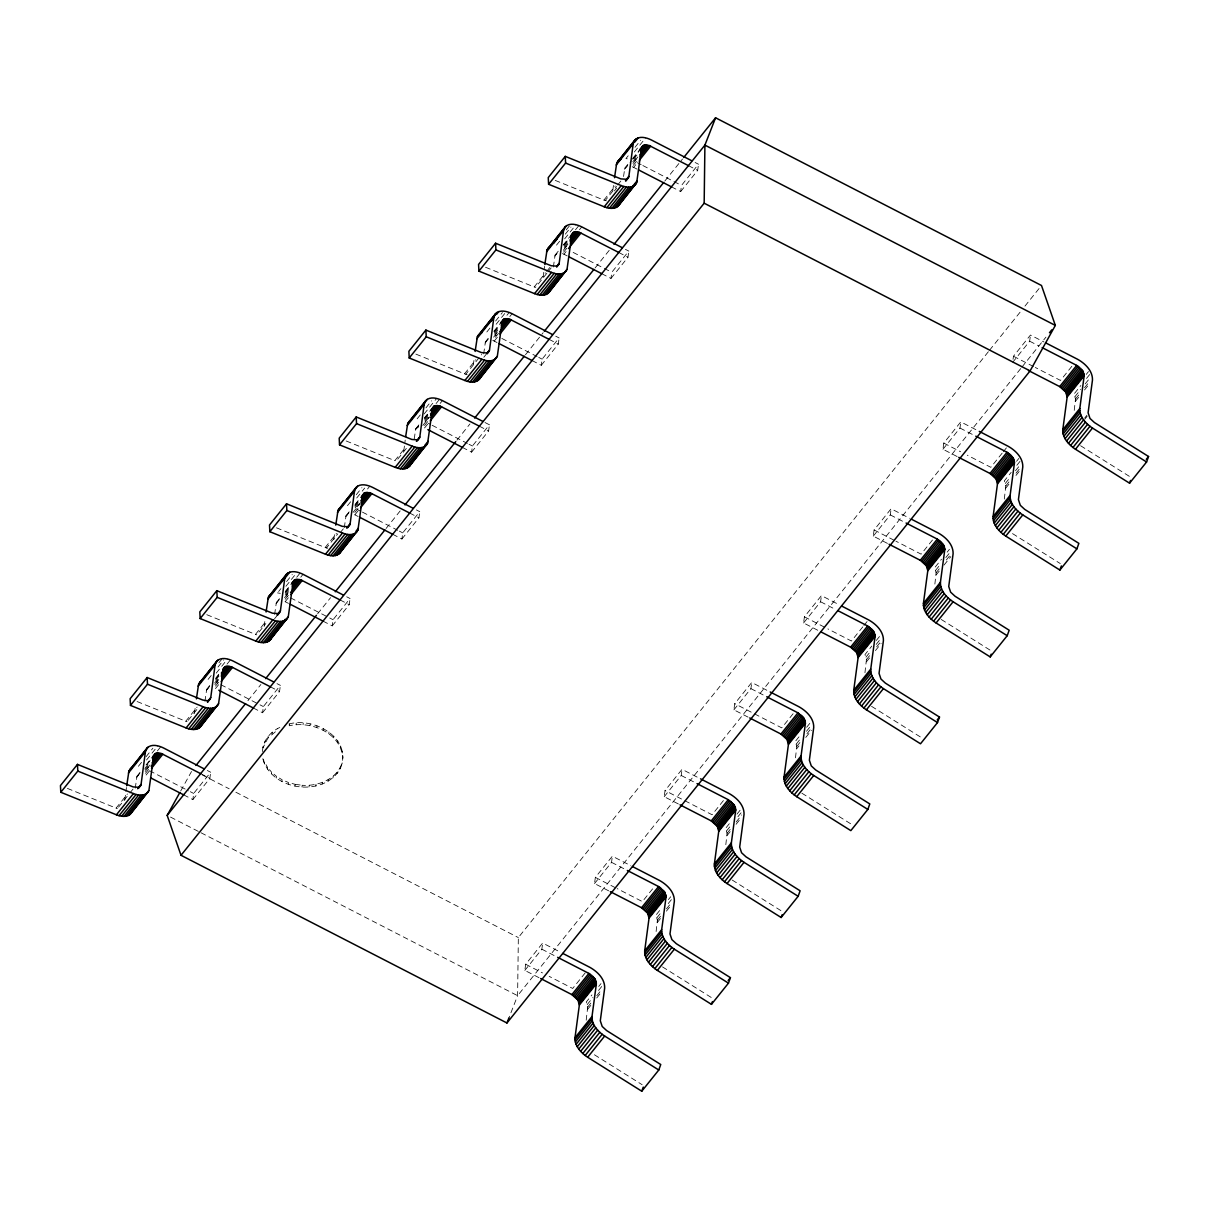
<?xml version="1.0" encoding="UTF-8"?>
<svg xmlns="http://www.w3.org/2000/svg" width="1209" height="1209" viewBox="0 0 1209 1209"><rect width="100%" height="100%" fill="white"/><g stroke="black" fill="none" stroke-linecap="round" stroke-linejoin="round"><path stroke-width="0.75" stroke-dasharray="5 3.75" d="M988.357 351.728L518.344 937.579L517.603 995.672L508.944 1017.872M586.199 1020.2L587.695 1007.037L586.259 1002.004L591.926 994.931M656.124 931.519L657.379 920.17L655.943 915.137L661.61 908.08M725.823 844.668L727.062 833.318L725.627 828.286L731.294 821.213M795.507 757.801L796.746 746.452L795.31 741.419L800.978 734.362M864.949 672.763L866.43 659.6L864.994 654.568L871.795 646.09M934.874 584.083L936.114 572.734L934.678 567.716L941.494 559.223M1004.316 499.045L1005.812 485.882L1004.362 480.85L1011.177 472.371M1074.242 410.365L1075.496 399.015L1074.06 393.998L1080.861 385.505M262.489 751.575C262.761 740.8 270.529 731.445 280.171 727.304M262.791 758.723C271.526 790.837 323.377 797.713 340.137 768.939C353.935 737.43 310.985 714.338 284.674 725.46M124.769 800.252L126.461 787.527M135.257 788.162L136.98 776.269L140.304 774.077M194.453 713.386L195.178 707.93M204.941 701.311L206.663 689.402L209.988 687.226M183.632 794.842L192.866 799.587L193.682 793.436L210.683 772.234L207.328 770.511M192.866 799.587L209.867 778.384L210.683 772.234M264.136 626.534L265.119 619.265M274.624 614.444L276.347 602.55L279.672 600.359M253.316 707.99L262.549 712.736L263.366 706.585L280.382 685.382L277.012 683.644M263.199 746.21L262.973 747.918L267.914 738.079L277.042 730.387L277.269 728.664M264.877 742.81L265.103 741.087M264.514 764.088L263.018 757.015M267.914 738.079L268.156 736.372M267.385 769.181L267.627 767.473L264.741 762.38M272.025 733.893L272.252 732.186M262.549 712.736L279.551 691.533L280.382 685.382M271.345 773.881L271.572 772.173L267.627 767.473M276.241 778.037L276.468 776.329L271.572 772.173M289.465 724.055L289.238 725.763C311.348 720.64 341.603 733.153 342.736 758.451L342.963 756.743M281.924 781.513L282.15 779.805L276.468 776.329M296.039 724.78L296.265 723.073M288.241 784.218L288.467 782.51L282.15 779.805M294.996 786.062L295.223 784.354L288.467 782.51M303.036 724.765L303.263 723.058M333.835 539.667L334.561 534.212M301.978 786.983L302.205 785.276C318.345 786.454 337.583 778.974 342.268 762.108L342.041 763.816M310.018 725.687L310.245 723.979M316.758 727.531L316.985 725.823M308.975 786.953L309.202 785.245M344.308 527.592L346.031 515.684L349.356 513.508M323.015 621.124L332.233 625.869L333.049 619.718L350.066 598.515L346.696 596.793M315.776 785.986L316.002 784.278M323.075 730.221L323.302 728.513M322.168 784.112L322.395 782.404M328.772 733.712L328.999 731.989M332.233 625.869L349.235 604.666L350.066 598.515M333.669 737.853L333.896 736.145M327.956 781.362L328.183 779.654M337.613 742.553L337.84 740.845M332.989 777.855L333.216 776.148M340.5 747.661L340.726 745.953M337.084 773.669L337.311 771.962M340.137 768.939L340.364 767.231M342.223 753.011L342.449 751.303M403.761 450.987L405.211 440.091M414.234 438.912L415.715 428.832L419.039 426.641M392.698 534.272L401.917 539.018L402.733 532.867L419.75 511.664L416.395 509.926M401.917 539.018L418.934 517.815L419.75 511.664M473.444 364.136L473.928 360.494M483.676 353.874L485.398 341.966L487.605 340.016M462.382 447.406L471.601 452.151L472.417 446L489.433 424.797L484.401 422.213M471.601 452.151L488.617 430.948L489.433 424.797M543.128 277.269L544.579 266.373M553.374 267.008L555.097 255.114L557.289 253.165M532.066 360.554L541.284 365.299L542.116 359.149L559.117 337.946L555.762 336.208M541.284 365.299L558.301 344.097L559.117 337.946M612.812 190.417L613.537 184.962M623.542 176.514L624.781 168.247L626.972 166.298M601.75 273.687L610.968 278.433L611.799 272.282L628.801 251.079L625.446 249.356M539.002 977.688L524.842 970.404L525.673 964.253L542.675 943.05L559.48 951.695M610.968 278.433L627.985 257.23L628.801 251.079M524.842 970.404L541.859 949.201L542.675 943.05M671.433 186.836L680.667 191.581L681.483 185.43L698.485 164.228L695.13 162.49M608.686 890.837L594.526 883.552L595.357 877.402L612.358 856.199L630.841 865.704M680.667 191.581L697.669 170.378L698.485 164.228M594.526 883.552L611.542 862.349L612.358 856.199M678.37 803.97L664.225 796.686L665.041 790.535L682.042 769.332L698.847 777.976M664.225 796.686L681.226 775.483L682.042 769.332M748.054 717.118L733.908 709.834L734.724 703.683L751.741 682.481L768.531 691.125M733.908 709.834L750.91 688.631L751.741 682.481M817.737 630.252L803.592 622.967L804.408 616.817L821.425 595.614L838.215 604.258M803.592 622.967L820.594 601.765L821.425 595.614M887.436 543.4L873.276 536.116L874.092 529.965L891.109 508.762L909.576 518.268M873.276 536.116L890.292 514.913L891.109 508.762M957.12 456.534L942.96 449.249L943.776 443.099L960.792 421.896L977.582 430.54M942.96 449.249L959.976 428.046L960.792 421.896M1013.051 359.315L1013.474 356.247L1030.476 335.044L1043.911 341.951M1012.643 362.398L1029.66 341.195L1030.476 335.044M180.7 790.988L191.521 771.493M218.889 662.804L222.29 658.573M566.19 229.922L569.59 225.69M141.529 762.38L138.128 766.612L140.879 767.065M146.062 756.728L152.863 748.235M211.212 675.514L207.812 679.76L210.562 680.199M218.013 667.036L223.695 659.963M278.629 591.488L280.896 588.662M286.578 581.589L292.246 574.517M350.595 501.795L347.179 506.042L349.93 506.48M356.262 494.738L361.929 487.665M420.279 414.944L416.878 419.175L419.614 419.629M425.946 407.871L431.613 400.799M489.962 328.077L486.562 332.324L489.297 332.762M495.63 321.02L502.43 312.526M559.646 241.226L556.246 245.457L558.981 245.911M565.313 234.153L570.98 227.08M628.196 155.78L625.93 158.606L628.68 159.044M634.997 147.302L640.679 140.229M146.546 759.993L157.88 745.862M216.23 673.126L227.564 658.996M285.913 586.274L294.981 574.97M356.731 498.002L364.665 488.104M424.147 413.962L436.63 398.426M496.113 324.284L506.314 311.559M564.663 238.838L575.998 224.708M634.347 151.971L645.682 137.841M136.98 776.269L140.894 771.176M146.047 764.949L153.362 755.64M157.351 750.985L160.752 746.739M206.663 689.402L210.578 684.324M215.701 678.249L219.645 673.02M227.035 664.119L230.435 659.887M276.347 602.55L279.868 598.213M285.384 591.397L292.23 582.753M296.719 577.267L300.119 573.021M346.031 515.684L349.552 511.362M355.068 504.531L362.428 495.055M367.536 488.995L369.803 486.169M415.715 428.832L419.115 424.586M424.178 418.087L431.598 409.035M436.086 403.549L439.502 399.302M485.398 341.966L488.179 338.293M493.861 331.236L501.282 322.183M506.919 315.277L509.185 312.451M555.097 255.114L559.631 249.462M563.152 245.125L570.965 235.317M575.469 229.831L578.869 225.584M624.781 168.247L628.695 163.17M632.67 158.515L640.649 148.465M136.708 777.266L140.108 773.019M146.909 764.541L151.654 758.768M206.391 690.415L209.792 686.168M215.67 678.974L219.071 674.728M276.075 603.548L279.475 599.316M285.158 592.244L289.888 586.456M345.759 516.696L349.174 512.45M354.841 505.377L359.572 499.604M415.458 429.83L418.858 425.598M424.525 418.526L429.255 412.737M485.141 342.978L488.542 338.732M494.209 331.659L498.939 325.886M554.825 256.112L557.092 253.285M563.893 244.807L568.638 239.019M624.509 169.26L631.521 160.646M632.655 159.24L639.455 150.747M144.838 768.425L149.372 762.773M215.655 680.153L219.056 675.922M285.339 593.302L289.873 587.65M355.023 506.435L359.572 500.783M424.722 419.583L429.255 413.931M494.405 332.717L498.939 327.065M564.089 245.865L568.623 240.213M633.773 158.999L638.307 153.347M144.974 769.831L149.508 764.179M214.658 682.979L220.325 675.907M285.475 594.707L288.875 590.46M355.159 507.84L359.693 502.188M424.843 420.989L429.376 415.337M494.526 334.122L499.075 328.47M564.225 247.271L568.759 241.619M632.775 161.825L637.309 156.173M150.052 764.995L146.652 769.241L188.634 790.852M218.602 679.549L216.335 682.375L258.333 703.986M288.286 592.697L286.019 595.523L328.017 617.134M300.769 577.146L303.036 574.32M360.237 503.004L355.703 508.657L360.75 511.256M428.787 417.558L425.387 421.805L430.434 424.389M440.136 403.428L442.403 400.602M497.352 332.112L495.07 334.938L500.118 337.538M509.82 316.562L512.087 313.736M564.769 248.087L568.17 243.84M579.504 229.71L581.771 226.884M637.853 156.989L634.453 161.22L641.163 164.681M145.201 771.478L149.75 765.811M214.9 684.611L219.433 678.959M284.583 597.76L289.117 592.093M353.134 512.314L359.934 503.821M422.818 425.447L429.618 416.969M493.635 337.175L497.035 332.943M563.318 250.323L567.852 244.656M633.002 163.457L637.551 157.805M67.402 788.404L116.094 808.111L127.429 793.981M137.085 701.537L185.778 721.244L197.112 707.114M206.769 614.686L255.462 634.393L265.663 621.668M276.468 527.819L325.145 547.526L336.48 533.396M346.152 440.968L394.829 460.674L405.03 447.95M415.836 354.101L464.513 373.808L475.862 359.678M485.519 267.249L534.197 286.956L545.546 272.826M546.68 271.405L550.08 267.174M555.203 180.398L603.896 200.09L615.23 185.959M145.503 773.322L150.037 767.67M218.602 682.224L214.053 687.876L215.519 688.526L218.92 684.294M288.286 595.372L283.752 601.024L288.483 603.367M357.97 508.505L353.436 514.157L358.166 516.5M427.654 421.654L423.12 427.306L424.571 427.956L427.971 423.709M498.471 333.382L492.804 340.439L497.549 342.782M563.621 252.167L567.021 247.936M633.304 165.316L637.853 159.664M118.542 807.144L128.743 794.419M129.877 793.013L133.277 788.767M188.226 720.292L198.427 707.567M259.043 632.02L265.844 623.527M325.145 547.526L326.46 547.979L337.795 533.849M406.36 448.403L396.144 461.128L394.829 460.674M464.513 373.808L465.828 374.261L481.711 354.479M546.861 273.264L535.511 287.41L534.197 286.956M547.994 271.859L551.395 267.612M603.896 200.09L605.21 200.543L616.545 186.413M617.678 184.992L621.078 180.761M340.213 532.701L343.613 528.469M614.414 190.916L616.681 188.09M149.236 771.146L145.821 775.392L144.37 774.742M285.203 601.674L288.603 597.427M354.887 514.807L358.287 510.576M494.254 341.089L497.655 336.858M562.487 253.588L563.938 254.238L566.205 251.412M632.171 166.721L633.637 167.371L638.171 161.719M483.812 357.26L486.078 354.433M274.519 618.766L276.861 615.955M247.921 700.691L260.902 684.49M317.589 613.84L330.586 597.654M386.094 528.469L400.255 510.803M456.942 440.152L469.938 423.966M525.447 354.781L543.158 332.702M595.115 267.93L609.291 250.263M664.784 181.093L682.511 159.014M989.536 350.262L1020.245 311.998M1024.96 306.104L1040.314 286.971M1020.698 368.594L517.603 995.672L200.709 832.608M1021.877 367.143L1045.936 337.145M585.171 972.913L572.703 988.463L549.188 976.358M652.588 888.872L642.387 901.597L617.194 888.63M723.405 800.6L712.071 814.745L665.041 790.535M793.089 713.748L781.755 727.878L734.724 703.683M862.788 626.882L851.438 641.027L827.923 628.922M863.921 625.476L867.321 621.23M932.471 540.03L921.122 554.16L895.929 541.194M1002.155 453.163L990.821 467.309L967.306 455.204M1003.289 451.758L1006.689 447.511M1071.839 366.312L1060.505 380.442L1035.312 367.476M1016.557 461.279L1018.824 458.453M1086.241 374.412L1088.508 371.586M598.727 986.453L600.994 983.627M668.411 899.602L670.678 896.776M736.961 814.156L740.361 809.909M806.645 727.289L810.06 723.058M876.344 640.438L879.744 636.191M947.161 552.165L949.428 549.339M1016.845 465.299L1020.245 461.067M1086.528 378.447L1089.929 374.201M587.211 1004.573L592.894 997.516M598.561 990.443L601.961 986.196M656.91 917.722L661.444 912.07M668.245 903.576L672.778 897.924M726.594 830.855L731.128 825.203M737.928 816.725L742.462 811.073M796.278 744.003L800.811 738.351M806.479 731.279L811.012 725.627M865.961 657.137L870.495 651.485M876.162 644.412L880.696 638.76M935.645 570.285L940.179 564.633M945.846 557.561L950.395 551.909M1005.329 483.419L1009.863 477.767M1015.545 470.694L1020.079 465.042M1075.013 396.567L1080.695 389.494M1085.229 383.842L1089.762 378.19M587.695 1007.037L591.095 1002.79M596.762 995.717L601.296 990.065M657.379 920.17L661.912 914.518M666.446 908.866L670.98 903.214M727.062 833.318L730.463 829.072M736.13 821.999L741.797 814.942M796.746 746.452L801.28 740.8M806.947 733.727L811.496 728.075M866.43 659.6L870.964 653.948M876.646 646.875L881.18 641.223M936.114 572.734L939.514 568.502M946.33 560.009L950.863 554.357M1005.812 485.882L1009.213 481.635M1016.013 473.157L1020.547 467.505M1075.496 399.015L1078.896 394.784M1084.564 387.711L1089.097 382.059M587.65 1009.303L591.065 1005.057M596.732 997.984L601.266 992.332M657.348 922.437L660.749 918.205M666.416 911.133L670.95 905.481M727.032 835.585L730.432 831.339M736.1 824.266L740.633 818.614M796.716 748.719L798.983 745.893M805.783 737.414L811.451 730.342M866.4 661.867L870.933 656.215M875.467 650.548L881.149 643.49M936.083 575L939.484 570.769M944.017 565.102L950.833 556.624M1005.767 488.149L1009.167 483.902M1015.983 475.424L1020.517 469.772M1075.466 401.282L1078.866 397.051M1084.533 389.978L1089.067 384.326M1084.685 418.042L1086.951 415.216M1084.866 419.16L1087.133 416.334M295.223 784.354L302.205 785.276M277.496 592.894L280.246 593.347M605.21 200.543L606.48 200.815M465.828 374.261L467.112 374.533M326.46 547.979L327.73 548.251M255.462 634.393L256.776 634.846M185.778 721.244L187.093 721.697M116.094 808.111L117.409 808.564M688.45 165.633L697.669 170.378M1029.66 341.195L1038.879 345.94M642.856 165.542L681.483 185.43M1013.474 356.247L1033.619 366.614M633.637 167.371L636.916 169.064M618.766 252.485L627.985 257.23M959.976 428.046L974.122 435.331M573.157 252.409L611.799 272.282M943.776 443.099L960.581 451.743M563.938 254.238L567.233 255.93M549.082 339.351L558.301 344.097M890.292 514.913L904.438 522.197M501.795 338.399L537.068 356.549M538.746 357.411L542.116 359.149M874.092 529.965L894.252 540.332M479.384 426.203L488.617 430.948M820.594 601.765L834.754 609.049M432.112 425.266L467.384 443.416M469.062 444.277L472.417 446M804.408 616.817L826.246 628.06M409.7 513.069L418.934 517.815M750.91 688.631L765.07 695.916M362.428 512.117L397.701 530.267M399.378 531.129L402.733 532.867M340.016 599.921L349.235 604.666M681.226 775.483L695.387 782.767M329.694 617.995L333.049 619.718M270.332 686.788L279.551 691.533M611.542 862.349L625.703 869.634M260.011 704.847L263.366 706.585M595.357 877.402L615.502 887.769M200.649 773.639L209.867 778.384M541.859 949.201L556.004 956.485M202.447 775.029L229.181 788.797M235.876 792.227L518.344 937.579M190.327 791.714L193.682 793.436M525.673 964.253L542.463 972.897M170.529 817.088L199.032 831.747M1080.604 445.743L1131.533 477.706M1012.522 533.607L1060.263 563.56M941.237 619.461L992.166 651.424M871.553 706.328L920.895 737.278M801.869 793.18L852.798 825.127M732.186 880.046L781.513 910.997M662.502 966.898L713.431 998.846M594.405 1054.762L642.145 1084.715"/><path stroke-width="1.5" d="M181.018 855.292L704.167 203.203L704.907 145.11L715.577 117.787L1041.493 285.49L1055.336 325.417L1030.098 370.906L506.949 1022.98L181.018 855.292L167.174 815.365L179.793 792.62M562.835 953.433L589.705 967.26C597.261 971.431 604.984 978.822 604.666 988.101L600.299 1020.789L602.203 1026.471L606.631 1030.567L660.749 1064.509L658.784 1070.01L641.767 1091.213L587.665 1057.255C581.151 1052.933 574.592 1046.087 575 1037.73L579.353 1005.027L577.947 1000.07L571.872 994.614L540.65 978.534M658.784 1070.01L604.666 1036.053C598.153 1031.73 591.594 1024.884 592.002 1016.527L596.369 983.824L594.949 978.867L588.889 973.411L557.651 957.332M632.519 866.566L659.389 880.394C666.945 884.565 674.667 891.97 674.35 901.234L669.982 933.937L671.887 939.605L676.315 943.7L730.432 977.658L728.468 983.144L711.451 1004.347L657.348 970.404C650.835 966.082 644.276 959.221 644.684 950.863L649.037 918.175L647.631 913.218L641.571 907.747L610.333 891.683M728.468 983.144L674.35 949.201C667.836 944.879 661.293 938.018 661.686 929.661L666.053 896.972L664.633 892.015L658.573 886.545L627.335 870.48M700.525 778.838L729.087 793.542C736.629 797.713 744.351 805.103 744.034 814.382L739.681 847.071L741.57 852.753L746.013 856.849L800.116 890.791L798.152 896.292L781.135 917.495L727.032 883.537C720.519 879.215 713.96 872.369 714.368 864.012L718.735 831.308L717.315 826.351L711.255 820.896L680.017 804.816M798.152 896.292L744.034 862.334C737.535 858.012 730.977 851.166 731.369 842.809L735.737 810.106L734.331 805.149L728.256 799.693L697.019 783.613M770.209 691.986L798.771 706.676C806.327 710.847 814.035 718.252 813.717 727.516L809.365 760.219L811.269 765.886L815.697 769.982L869.8 803.94L867.835 809.426L850.834 830.628L796.716 796.686C790.202 792.363 783.644 785.502 784.052 777.145L788.419 744.457L786.999 739.5L780.938 734.029L749.701 717.965M867.835 809.426L813.733 775.483C807.219 771.161 800.66 764.3 801.068 755.942L805.421 723.254L804.015 718.297L797.94 712.826L766.718 696.762M841.57 605.996L868.455 619.824C876.011 623.995 883.719 631.385 883.416 640.664L879.049 673.353L880.953 679.035L885.381 683.13L939.499 717.073L937.519 722.574L920.517 743.777L866.4 709.819C859.886 705.497 853.327 698.651 853.735 690.294L858.103 657.59L856.682 652.633L850.622 647.178L821.032 631.944M937.519 722.574L883.416 688.616C876.903 684.294 870.344 677.448 870.752 669.091L875.104 636.387L873.699 631.43L867.639 625.975L838.049 610.741M911.269 519.129L938.139 532.957C945.695 537.128 953.417 544.534 953.1 553.798L948.733 586.501L950.637 592.168L955.065 596.264L1009.183 630.221L1007.203 635.707L990.201 656.91L936.083 622.967C929.57 618.645 923.026 611.784 923.419 603.427L927.787 570.739L926.366 565.782L920.306 560.311L889.068 544.246M1007.203 635.707L953.1 601.765C946.587 597.442 940.028 590.581 940.436 582.224L944.803 549.536L943.383 544.579L937.323 539.108L906.085 523.044M979.275 431.401L1007.822 446.106C1015.379 450.277 1023.101 457.667 1022.784 466.946L1018.416 499.634L1020.32 505.317L1024.748 509.412L1078.866 543.355L1076.902 548.856L1059.885 570.059L1005.767 536.101C999.269 531.779 992.71 524.933 993.103 516.575L997.47 483.872L996.065 478.915L989.99 473.46L958.752 457.38M1076.902 548.856L1022.784 514.898C1016.27 510.576 1009.711 503.73 1010.119 495.373L1014.487 462.669L1013.066 457.712L1007.006 452.257L975.769 436.177M1045.589 342.827L1077.506 359.239C1085.062 363.41 1092.785 370.815 1092.468 380.079L1088.1 412.783L1090.004 418.45L1094.432 422.546L1148.55 456.503L1146.585 461.989L1129.569 483.192L1075.466 449.249C1068.952 444.927 1062.394 438.066 1062.802 429.709L1067.154 397.02L1065.749 392.064L1059.673 386.593L1028.451 370.528M1146.585 461.989L1092.468 428.046C1085.954 423.724 1079.41 416.863 1079.803 408.506L1084.171 375.818L1082.75 370.861L1076.69 365.39L1042.173 347.633M126.703 785.714L128.94 770.994L146.984 748.099C151.427 743.55 158.666 745.545 163.653 748.039L203.973 768.773M200.649 773.639L161.386 753.539L155.236 753.57L153.724 756.063L148.888 790.61L130.995 813.385C127.429 817.662 121.021 816.619 116.427 814.79L60.798 792.273L60.45 785.593L77.467 764.39L133.096 786.908L138.944 787.316L141.06 784.49L145.412 751.802L146.984 748.099M196.402 698.847L198.624 684.128L216.668 661.247C221.111 656.683 228.35 658.678 233.337 661.172L273.657 681.921M207.797 702.172L210.744 697.638L215.096 664.935L216.668 661.247M266.086 611.996L268.322 597.276L286.352 574.381C290.795 569.832 298.034 571.827 303.036 574.32L343.341 595.055M340.016 599.921L300.754 579.821L294.618 579.852L293.092 582.345L288.256 616.892L270.378 639.667C266.796 643.944 260.388 642.901 255.809 641.072L200.165 618.555L199.817 611.875L216.834 590.672L272.463 613.19L278.312 613.598L280.428 610.772L284.795 578.083L286.352 574.381M335.77 525.129L338.006 510.41L356.035 487.529C360.478 482.965 367.717 484.96 372.72 487.454L413.025 508.203M409.7 513.069L370.438 492.955L364.302 492.985L362.776 495.494L357.94 530.026L340.061 552.8C336.48 557.077 330.072 556.049 325.493 554.221L269.849 531.703L269.501 525.008L286.518 503.805L342.162 526.323L347.996 526.731L350.111 523.92L354.479 491.217L356.035 487.529M405.695 436.464L407.69 423.558L425.719 400.663C430.162 396.114 437.401 398.109 442.403 400.602L482.708 421.337M479.384 426.203L440.121 406.103L433.986 406.133L432.459 408.627L427.623 443.174L409.745 465.949C406.164 470.225 399.756 469.183 395.177 467.354L339.533 444.836L339.2 438.157L356.202 416.954L411.846 439.471L417.694 439.88L419.795 437.053L424.163 404.365L425.719 400.663M475.137 351.411L477.374 336.691L495.403 313.811C499.861 309.247 507.085 311.242 512.087 313.736L552.407 334.485M549.082 339.351L509.82 319.236L503.669 319.267L502.143 321.775L497.322 356.307L479.429 379.082C475.862 383.359 469.44 382.331 464.861 380.503L409.216 357.985L408.884 351.29L425.885 330.087L481.53 352.605L487.378 353.013L489.479 350.202L493.846 317.499L495.403 313.811M544.821 264.559L547.057 249.84L565.102 226.944C569.545 222.396 576.769 224.39 581.771 226.884L622.091 247.618M618.766 252.485L579.504 232.385L573.353 232.415L571.827 234.909L567.006 269.456L549.113 292.23C545.546 296.507 539.123 295.48 534.544 293.636L478.915 271.118L478.568 264.439L495.569 243.236L551.213 265.753L557.062 266.161L559.178 263.335L563.53 230.647L565.102 226.944M614.52 177.693L616.741 162.973L634.785 140.093C639.229 135.529 646.467 137.524 651.455 140.017L691.775 160.767M688.45 165.633L649.188 145.518L643.037 145.548L641.526 148.057L636.69 182.589L618.796 205.364C615.23 209.641 608.822 208.613 604.228 206.784L548.599 184.267L548.251 177.572L565.268 156.369L620.897 178.902L626.746 179.295L628.861 176.484L633.214 143.78L634.785 140.093M210.064 699.346L207.661 700.752L202.78 700.041L147.15 677.524L130.134 698.726L130.481 705.406L186.11 727.939C190.705 729.768 197.112 730.795 200.679 726.518L218.572 703.744L223.408 669.212L224.919 666.703L231.07 666.673L270.332 686.788M411.09 462.533L409.745 465.949M480.774 375.667L479.429 379.082M641.767 1091.213L643.248 1087.087M711.451 1004.347L712.433 1001.596M781.135 917.495L782.132 914.745M990.201 656.91L991.184 654.16M1059.885 570.059L1061.366 565.933M1129.569 483.192L1130.551 480.441M506.949 1022.98L508.944 1017.872M130.995 813.385L131.872 811.798M200.679 726.518L201.555 724.947M270.378 639.667L271.254 638.095M340.061 552.8L340.938 551.228M549.113 292.23L549.989 290.659M618.796 205.364L619.673 203.792M60.798 792.273L77.799 771.07L77.467 764.39M130.481 705.406L147.483 684.218L147.15 677.524M200.165 618.555L217.182 597.352L216.834 590.672M269.849 531.703L286.865 510.5L286.518 503.805M339.533 444.836L356.549 423.634L356.202 416.954M409.216 357.985L426.233 336.782L425.885 330.087M478.915 271.118L495.917 249.915L495.569 243.236M548.599 184.267L565.6 163.064L565.268 156.369M128.94 770.994L148.465 746.784M198.624 684.128L218.149 659.933M268.322 597.276L287.833 573.066M338.006 510.41L357.516 486.214M407.69 423.558L427.2 399.348M477.374 336.691L496.899 312.496M547.057 249.84L566.583 225.63M616.741 162.973L636.266 138.778M128.411 773.004L145.412 751.802M198.095 686.138L215.096 664.935M267.778 599.286L284.795 578.083M337.462 512.42L354.479 491.217M407.146 425.568L424.163 404.365M476.845 338.701L493.846 317.499M546.528 251.85L563.53 230.647M616.212 164.983L633.214 143.78M285.188 577.826L289.722 572.174M490.854 321.488L493.121 318.662M496.521 314.416L498.788 311.59M553.737 243.115L557.137 238.868M634.755 142.118L638.156 137.871M152.969 756.396L155.236 753.57M222.652 669.529L224.919 666.703M291.596 583.327L294.618 579.852M362.035 495.811L364.302 492.985M430.585 410.365L433.986 406.133M500.662 322.758L503.669 319.267M571.086 235.241L573.353 232.415M639.637 149.795L643.037 145.548M152.787 757.348L156.188 753.116M223.605 669.076L225.871 666.25M292.155 583.63L295.555 579.398M361.839 496.778L365.239 492.531M432.656 408.506L434.938 405.68M501.221 323.06L504.621 318.813M570.905 236.193L574.305 231.962M640.589 149.342L643.989 145.095M152.772 758.527L157.306 752.875M221.323 673.096L226.99 666.023M292.14 584.808L296.689 579.156M361.839 497.957L366.372 492.305M431.522 411.105L436.056 405.438M501.206 324.239L505.74 318.587M570.89 237.387L575.424 231.72M640.574 150.52L645.107 144.868M152.908 759.947L158.575 752.875M221.459 674.501L228.259 666.023M292.276 586.229L297.943 579.156M360.826 500.783L367.642 492.305M430.525 413.916L437.326 405.438M501.342 325.644L507.009 318.587M569.892 240.198L576.693 231.72M640.71 151.926L646.377 144.868M152.017 762.985L159.951 753.101M221.7 676.133L229.634 666.235M292.518 587.861L299.318 579.383M361.068 502.415L369.002 492.516M430.752 415.548L438.686 405.665M501.569 327.276L508.384 318.798M570.134 241.83L578.068 231.947M639.818 154.979L647.752 145.08M151.17 766.264L161.386 753.539M222.003 677.992L231.07 666.673M290.553 592.546L300.754 579.821M361.37 504.274L370.438 492.955M431.054 417.407L440.121 406.103M499.604 331.961L509.82 319.236M570.421 243.689L579.504 232.385M640.12 156.838L649.188 145.518M151.503 768.319L162.837 754.189M221.187 681.468L232.521 667.323M290.87 594.601L302.205 580.471M360.554 507.75L371.888 493.604M430.238 420.883L441.587 406.753M499.922 334.032L511.271 319.886M568.472 248.586L580.955 233.035M639.304 160.313L650.638 146.168M116.427 814.79L133.443 793.588C138.022 795.431 144.43 796.459 148.012 792.182M186.11 727.939L203.127 706.736C207.706 708.565 214.114 709.592 217.696 705.315M255.809 641.072L272.811 619.869C277.39 621.713 283.813 622.741 287.379 618.464M325.493 554.221L342.495 533.018C347.089 534.846 353.496 535.874 357.063 531.597M395.177 467.354L412.178 446.151C416.773 447.995 423.18 449.023 426.747 444.746M464.861 380.503L481.877 359.3C486.456 361.128 492.864 362.156 496.446 357.894M534.544 293.636L551.561 272.433C556.14 274.277 562.548 275.304 566.129 271.028M604.228 206.784L621.245 185.582C625.824 187.41 632.231 188.438 635.813 184.176M137.66 788.736L141.06 784.49M207.343 701.87L210.744 697.638M277.027 615.018L280.428 610.772M346.711 528.152L350.111 523.92M416.395 441.3L419.795 437.053M487.212 353.028L489.479 350.202M556.896 266.161L559.178 263.335M625.461 180.715L628.861 176.484M138.551 788.238L140.818 785.412M277.481 615.305L280.186 611.694M347.603 527.668L349.885 524.842M417.301 440.801L419.568 437.975M486.985 353.95L489.252 351.124M556.669 267.083L558.936 264.257M625.914 181.018L628.62 177.406M119.056 815.697L136.073 794.494M188.74 728.831L205.757 707.628M258.439 641.979L275.44 620.776M328.123 555.112L345.124 533.91M397.806 468.261L414.808 447.058M467.49 381.394L484.507 360.191M537.174 294.543L554.19 273.34M606.858 207.676L623.874 186.473M121.61 816.226L138.612 795.023M191.294 729.375L208.296 708.172M260.978 642.508L277.994 621.305M330.661 555.656L347.678 534.454M400.345 468.79L417.362 447.602M470.044 381.938L487.046 360.735M539.728 295.072L556.729 273.884M609.412 208.22L626.413 187.017M124.013 816.392L141.015 795.19M193.697 729.541L210.698 708.338M263.381 642.674L280.382 621.471M333.064 555.823L350.081 534.62M402.748 468.956L419.765 447.753M472.432 382.104L489.449 360.902M542.116 295.238L559.132 274.05M611.814 208.386L628.816 187.183M126.189 816.181L143.206 794.978M195.888 729.329L212.89 708.126M265.572 642.463L282.574 621.26M335.256 555.611L352.257 534.408M404.939 468.744L421.956 447.542M474.623 381.893L491.64 360.69M544.307 295.026L561.324 273.823M614.006 208.175L631.007 186.972M135.74 805.723L141.423 798.665M283.057 622.106L285.324 619.28M341.406 549.385L343.673 546.559M345.94 543.733L348.207 540.907M356.141 531.008L358.408 528.182M424.691 445.562L428.092 441.33M488.708 365.783L492.108 361.536M552.725 285.989L556.125 281.742M631.491 187.818L637.158 180.745M128.124 815.607L145.14 794.404M197.808 728.74L214.824 707.537M267.491 641.888L284.508 620.685M337.175 555.022L354.192 533.819M406.874 468.17L423.875 446.967M476.558 381.303L493.559 360.101M546.241 294.452L563.243 273.249M615.925 207.585L632.942 186.382M129.741 814.654L148.888 790.61M199.425 727.803L218.572 703.744M269.108 640.936L288.256 616.892M338.792 554.085L357.94 530.026M408.476 467.218L427.623 443.174M478.175 380.367L497.322 356.307M547.858 293.5L567.006 269.456M617.542 206.648L636.69 182.589M195.964 765.448L245.563 703.638M265.632 678.612L316.41 615.321M335.301 591.76L384.9 529.935M404.985 504.924L455.763 441.617M474.653 418.072L524.253 356.247M544.337 331.221L593.936 269.411M614.006 244.384L663.605 182.559M683.689 157.533L715.577 117.787M167.174 815.365L704.907 145.11L1055.336 325.417M1049.457 332.747L1051.815 329.815M571.872 994.614L588.889 973.411M641.571 907.747L658.573 886.545M711.255 820.896L728.256 799.693M780.938 734.029L797.94 712.826M850.622 647.178L867.639 625.975M920.306 560.311L937.323 539.108M989.99 473.46L1007.006 452.257M1059.673 386.593L1076.69 365.39M573.308 995.445L590.309 974.242M642.992 908.579L660.008 887.376M712.675 821.727L729.692 800.524M782.359 734.86L799.376 713.658M852.058 648.009L869.059 626.806M921.742 561.142L938.743 539.939M991.425 474.291L1008.427 453.088M1061.109 387.424L1078.126 366.221M574.668 996.443L591.669 975.24M644.352 909.576L661.368 888.373M714.035 822.724L731.052 801.522M783.719 735.858L800.736 714.655M853.418 649.006L870.42 627.803M923.102 562.14L940.103 540.937M992.785 475.288L1009.787 454.085M1062.469 388.421L1079.486 367.219M575.922 997.561L592.924 976.358M645.606 910.709L662.608 889.507M715.29 823.843L732.306 802.64M784.973 736.991L801.99 715.788M854.657 650.125L871.674 628.922M924.341 563.273L941.358 542.07M994.04 476.406L1011.041 455.204M1063.724 389.555L1080.725 368.352M577.025 998.785L594.027 977.582M646.709 911.934L663.711 890.731M716.393 825.067L733.41 803.864M786.077 738.215L803.093 717.013M855.76 651.349L872.777 630.146M925.444 564.497L942.461 543.294M995.143 477.631L1012.145 456.428M1064.827 390.779L1081.828 369.576M577.947 1000.07L594.949 978.867M647.631 913.218L664.633 892.015M717.315 826.351L734.331 805.149M786.999 739.5L804.015 718.297M856.682 652.633L873.699 631.43M926.366 565.782L943.383 544.579M996.065 478.915L1013.066 457.712M1065.749 392.064L1082.75 370.861M578.658 1001.384L595.659 980.182M648.341 914.518L665.358 893.315M718.025 827.666L735.042 806.463M787.709 740.8L804.726 719.597M857.393 653.948L874.409 632.745M927.091 567.081L944.093 545.879M996.775 480.23L1013.777 459.027M1066.459 393.363L1083.46 372.16M579.141 1002.669L596.143 981.466M648.825 915.802L665.827 894.6M718.509 828.951L735.525 807.748M788.192 742.084L805.209 720.881M857.876 655.233L874.893 634.03M927.56 568.366L944.577 547.163M997.259 481.514L1014.26 460.312M1066.942 394.648L1083.944 373.445M579.368 1003.893L596.385 982.69M649.052 917.042L666.068 895.839M718.75 830.175L735.752 808.972M788.434 743.323L805.436 722.121M858.118 656.457L875.135 635.254M927.802 569.605L944.818 548.402M997.485 482.739L1014.502 461.536M1067.169 395.887L1084.186 374.684M579.353 1005.027L596.369 983.824M649.037 918.175L666.053 896.972M718.735 831.308L735.737 810.106M788.419 744.457L805.421 723.254M858.103 657.59L875.104 636.387M927.787 570.739L944.803 549.536M997.47 483.872L1014.487 462.669M1067.154 397.02L1084.171 375.818M575 1037.73L592.002 1016.527M644.684 950.863L661.686 929.661M714.368 864.012L731.369 842.809M784.052 777.145L801.068 755.942M853.735 690.294L870.752 669.091M923.419 603.427L940.436 582.224M993.103 516.575L1010.119 495.373M1062.802 429.709L1079.803 408.506M574.94 1039.785L591.957 1018.582M644.624 952.919L661.64 931.716M714.323 866.067L731.324 844.864M784.006 779.201L801.008 757.998M853.69 692.349L870.692 671.146M923.374 605.482L940.39 584.279M993.057 518.631L1010.074 497.428M1062.741 431.764L1079.758 410.561M575.318 1042.007L592.319 1020.804M645.001 955.14L662.003 933.937M714.685 868.289L731.702 847.086M784.369 781.422L801.386 760.219M854.053 694.571L871.069 673.368M923.736 607.704L940.753 586.501M993.435 520.852L1010.437 499.649M1063.119 433.986L1080.121 412.783M576.088 1044.334L593.105 1023.131M645.772 957.468L662.789 936.265M715.471 870.616L732.473 849.413M785.155 783.749L802.156 762.547M854.839 696.898L871.84 675.695M924.522 610.031L941.539 588.828M994.206 523.18L1011.223 501.977M1063.89 436.313L1080.906 415.11M577.267 1046.707L594.269 1025.504M646.951 959.84L663.968 938.637M716.635 872.989L733.651 851.786M786.318 786.122L803.335 764.919M856.002 699.27L873.019 678.068M925.701 612.404L942.703 591.201M995.385 525.552L1012.386 504.349M1065.069 438.686L1082.07 417.483M578.794 1049.064L595.81 1027.862M648.477 962.213L665.494 941.01M718.176 875.346L735.178 854.143M787.86 788.495L804.862 767.292M857.544 701.628L874.545 680.425M927.227 614.777L944.244 593.574M996.911 527.91L1013.928 506.707M1066.595 441.058L1083.612 419.855M580.652 1051.362L597.669 1030.159M650.336 964.495L667.353 943.307M720.02 877.643L737.037 856.44M789.719 790.777L806.72 769.589M859.403 703.925L876.404 682.722M929.086 617.074L946.088 595.871M998.77 530.207L1015.787 509.004M1068.454 443.355L1085.47 422.153M582.783 1053.523L599.8 1032.32M652.467 966.671L669.484 945.468M722.166 879.804L739.167 858.602M791.85 792.953L808.851 771.75M861.533 706.086L878.535 684.883M931.217 619.235L948.234 598.032M1000.901 532.368L1017.918 511.165M1070.585 445.517L1087.601 424.314M585.141 1055.502L602.158 1034.299M654.825 968.651L671.841 947.448M724.508 881.784L741.525 860.596M794.192 794.933L811.209 773.73M863.891 708.066L880.893 686.878M933.575 621.214L950.576 600.012M1003.258 534.348L1020.26 513.16M1072.942 447.496L1089.959 426.293M587.665 1057.255L604.666 1036.053M657.348 970.404L674.35 949.201M727.032 883.537L744.034 862.334M796.716 796.686L813.733 775.483M866.4 709.819L883.416 688.616M936.083 622.967L953.1 601.765M1005.767 536.101L1022.784 514.898M1075.466 449.249L1092.468 428.046M728.166 980.484L730.432 977.658M937.217 719.899L939.499 717.073M1146.283 459.329L1148.55 456.503M617.769 161.296L621.154 159.074M548.085 248.147L549.566 246.832M478.401 335.014L481.771 332.792M408.718 421.865L410.199 420.551M339.034 508.732L340.515 507.417M269.335 595.584L270.831 594.269M199.651 682.45L201.132 681.135M129.968 769.302L131.449 767.987M565.6 163.064L621.245 185.582M495.917 249.915L551.561 272.433M426.233 336.782L481.877 359.3M356.549 423.634L412.178 446.151M286.865 510.5L342.495 533.018M217.182 597.352L272.811 619.869M147.483 684.218L203.127 706.736M77.799 771.07L133.443 793.588M704.167 203.203L1030.098 370.906M638.564 169.91L671.433 186.836M568.88 256.776L601.75 273.687M499.196 343.628L532.066 360.554M427.865 429.648L462.382 447.406M359.814 517.346L392.698 534.272M290.13 604.213L323.015 621.124M218.799 690.218L253.316 707.99M150.762 777.931L183.632 794.842"/></g></svg>
